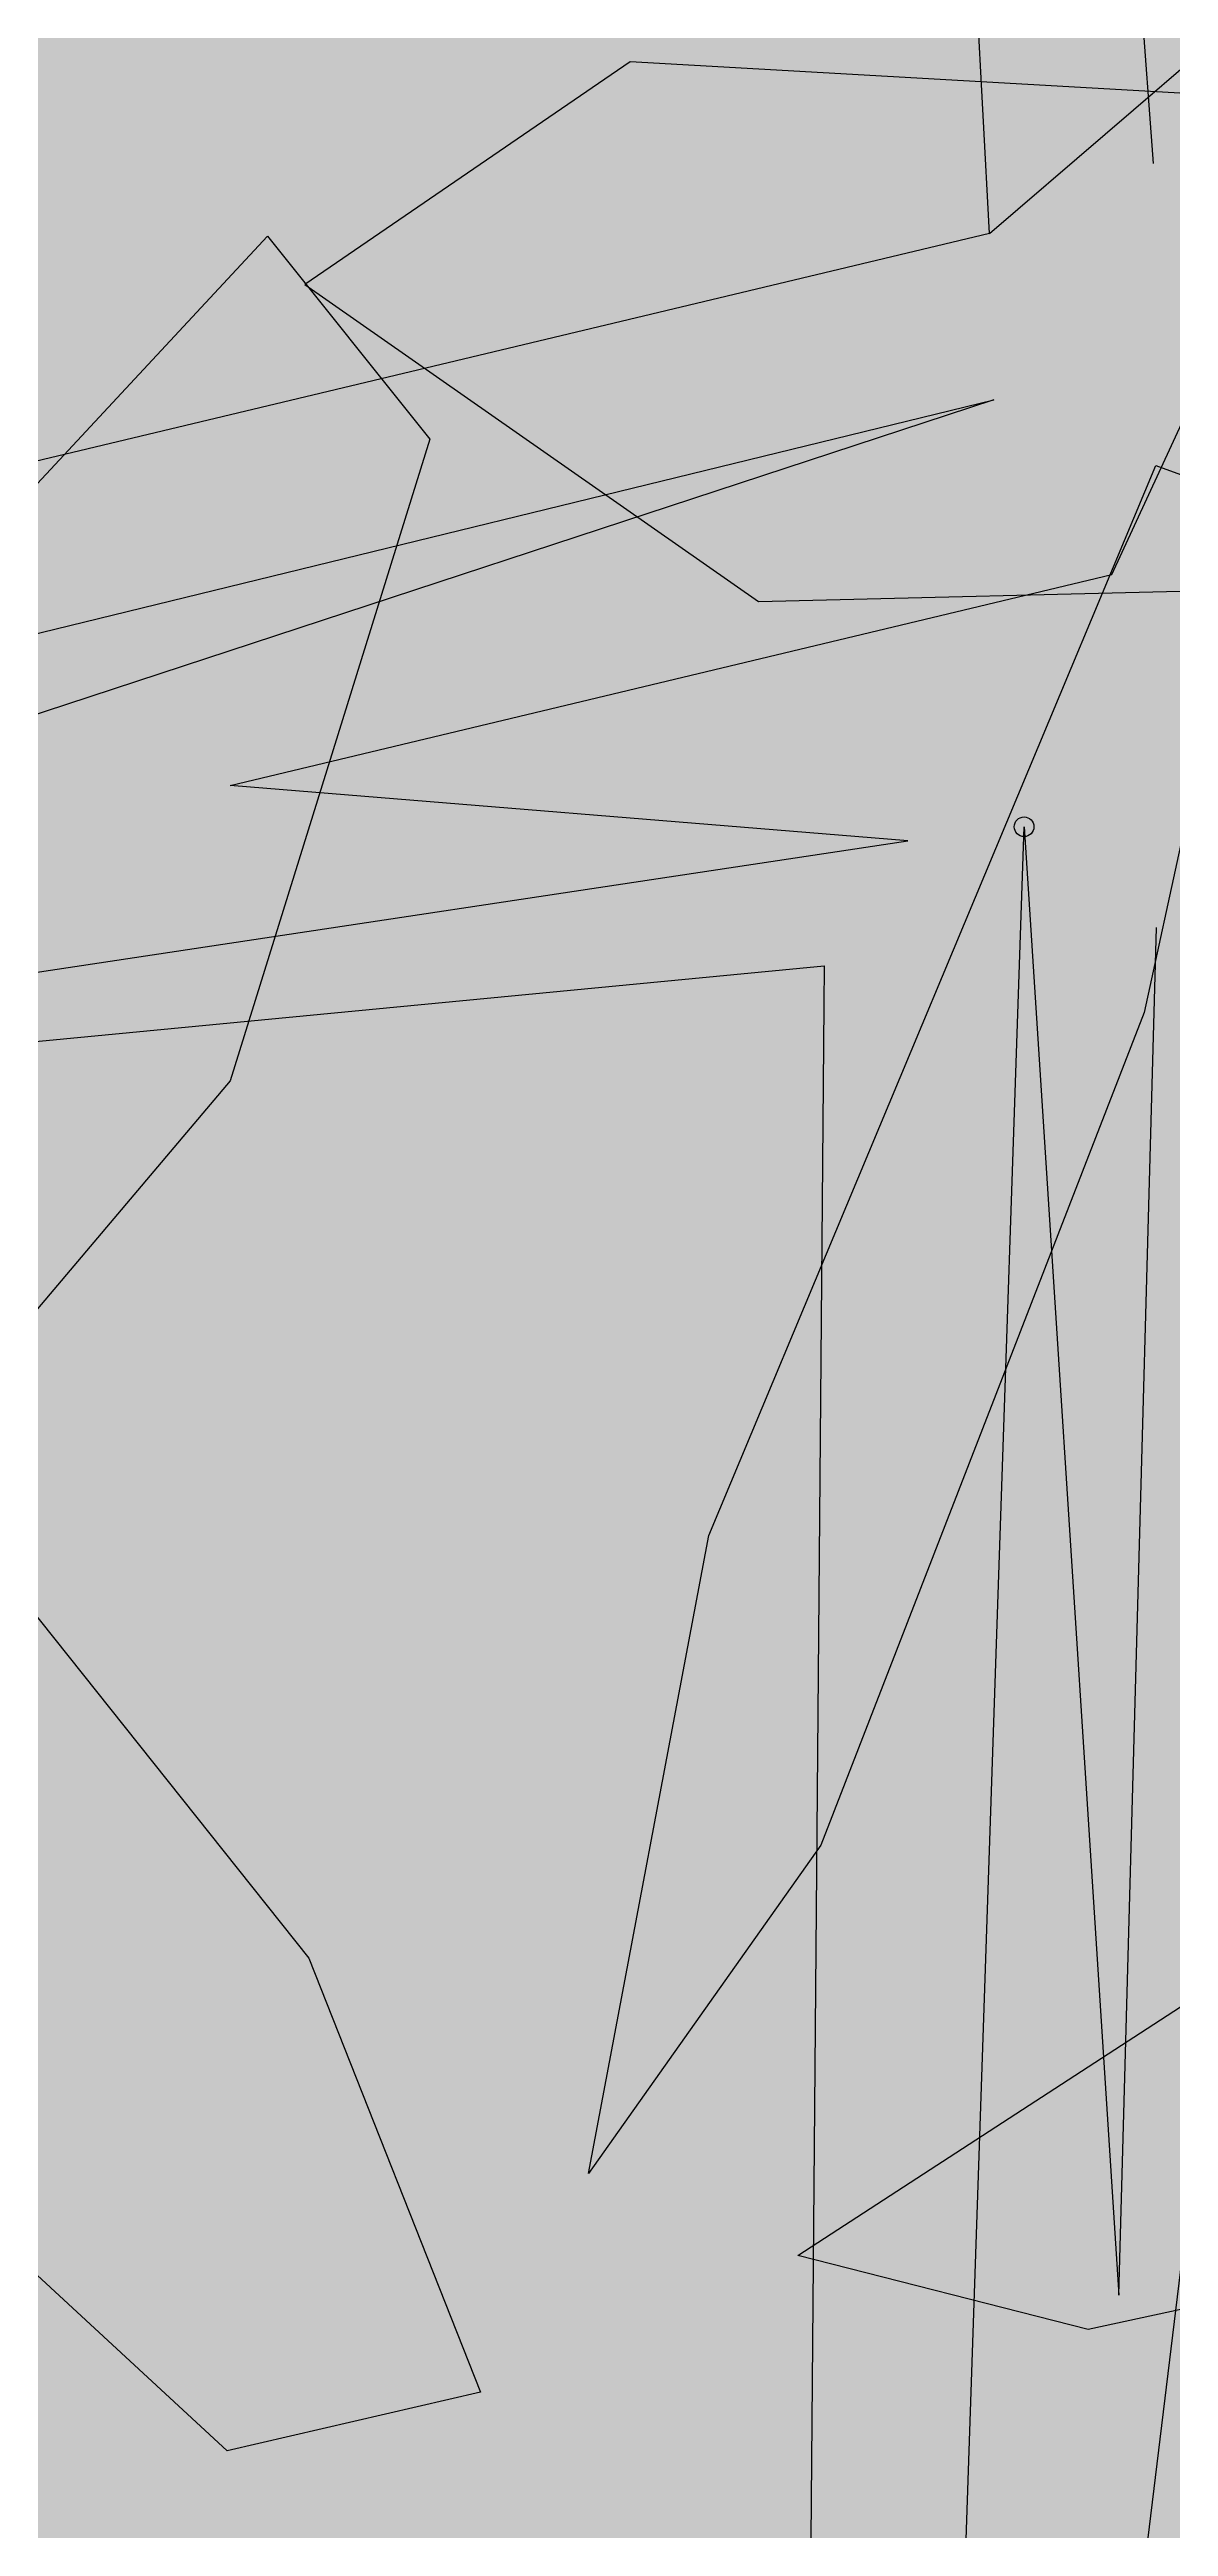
# Model space of a CAD drawing. Header units: metres. Extents: x 349703 to 349913, y 9282546 to 9282694.
# Drawn here: x 349773.3508 to 349773.4625, y 9282624.4011 to 9282624.6483 of the extents above; entities that cross this region are included whole.
import ezdxf

# ---------------------------------------------------------------- set-up
doc = ezdxf.new("R2010")
doc.units = ezdxf.units.M
doc.header["$LTSCALE"] = 0.25
for name, color, linetype, lineweight in [('AREA-VERDE', 3, 'CONTINUOUS', 9), ('ARQ-FONDO', 253, 'CONTINUOUS', 9), ('LLORAD-TRAMO', 1, 'CONTINUOUS', 70)]:
    doc.layers.add(name, color=color, linetype=linetype, lineweight=lineweight)
doc.styles.get("Standard").update_dxf_attribs({"font": 'arial.ttf'})

# ---------------------------------------------------------------- blocks, each defined once
blk = doc.blocks.new('67')
at = {"layer": 'AREA-VERDE', "lineweight": 0, "true_color": 0xc4e4b2, "transparency": 33554687}
h = blk.add_hatch(color=3, dxfattribs=at)
h.dxf.hatch_style = 1
h.paths.add_polyline_path([(349446.78444, 9282622.96004), (349448.41051, 9282622.96004), (349448.41051, 9282626.8063), (349446.78444, 9282626.8063)])
blk = doc.blocks.new('ARR2')
at = {"layer": 'ARQ-FONDO', "lineweight": 5}
for p, q in [((2740.93517, 1214.36421), (2740.90831, 1214.86994)), ((2740.95882, 1214.37431), (2740.92251, 1214.86579)), ((2740.93517, 1214.36421), (2741.3605, 1214.72992)), ((2740.88334, 1214.38896), (2740.83642, 1214.35686)), ((2740.9816, 1214.38339), (2740.88334, 1214.38896)), ((2740.93517, 1214.36421), (2740.29447, 1214.21106)), ((2740.7852, 1214.31454), (2740.83107, 1214.36384)), ((2740.83107, 1214.36384), (2740.85444, 1214.33453)), ((2740.83642, 1214.35686), (2740.90185, 1214.31112)), ((2740.95281, 1214.315), (2740.97152, 1214.35547)), ((2740.33455, 1214.19325), (2740.93581, 1214.34023)), ((2740.93581, 1214.34023), (2740.5887, 1214.22613)), ((2740.85444, 1214.33453), (2740.82567, 1214.24195)), ((2740.89471, 1214.17639), (2740.95916, 1214.33074)), ((2740.95916, 1214.33074), (2740.9735, 1214.3255)), ((2740.9735, 1214.3255), (2740.9575, 1214.25184)), ((2740.82564, 1214.28456), (2740.95281, 1214.315)), ((2740.90185, 1214.31112), (2741.03057, 1214.31424)), ((2740.92342, 1214.27661), (2740.82564, 1214.28456)), ((2740.92164, 1213.73207), (2740.94018, 1214.27862)), ((2740.94018, 1214.27862), (2740.95384, 1214.06677)), ((2740.5887, 1214.22613), (2740.92342, 1214.27661)), ((2740.95384, 1214.06677), (2740.95926, 1214.26408)), ((2740.63544, 1214.23213), (2740.91136, 1214.25856)), ((2740.91136, 1214.25856), (2740.90469, 1213.47195)), ((2740.9575, 1214.25184), (2740.91088, 1214.13172)), ((2740.98495, 1214.25353), (2740.92164, 1213.73207)), ((2740.82567, 1214.24195), (2740.76184, 1214.16646)), ((2740.7773, 1214.19039), (2740.83699, 1214.11542)), ((2740.87733, 1214.08435), (2740.89471, 1214.17639)), ((2740.91088, 1214.13172), (2740.87733, 1214.08435)), ((2740.83699, 1214.11542), (2740.86176, 1214.0528)), ((2740.82525, 1214.04431), (2740.75405, 1214.11012)), ((2740.90756, 1214.07252), (2740.96275, 1214.10839)), ((2741.03453, 1214.08029), (2740.94942, 1214.06183)), ((2740.94942, 1214.06183), (2740.90756, 1214.07252)), ((2740.86176, 1214.0528), (2740.82525, 1214.04431))]:
    blk.add_line(p, q, dxfattribs=at)
at = {"layer": 'ARQ-FONDO', "lineweight": 9}
blk.add_circle((2740.94018, 1214.27862), 0.00142, dxfattribs=at)
for s in ['P. de Arq. Enrique Guerrero Hernández.', 'P. de Arq. Adrian A. Romero Arguelles.', 'P. de Arq. Francisco Espitia Ramos.', 'P. de Arq. Hugo Suárez Ramírez.']:
    blk.add_text(s, height=1.6e-15, rotation=33.9755, dxfattribs=at).set_placement((2740.94018, 1214.27862))

msp = doc.modelspace()

# ---------------------------------------------------------------- linework, layer by layer
at = {"layer": 'LLORAD-TRAMO', "const_width": 0.3}
msp.add_lwpolyline([(349773.27, 9282626.19), (349773.27, 9282625.94), (349773.27, 9282625.69), (349773.27, 9282625.44), (349773.27, 9282625.19), (349773.27, 9282624.94), (349773.27, 9282624.69), (349773.27, 9282624.44), (349773.27, 9282624.19), (349773.27, 9282623.94), (349773.27, 9282623.69), (349773.27, 9282623.44), (349773.27, 9282623.19), (349773.27, 9282622.94)], dxfattribs=at)

# ---------------------------------------------------------------- block references
at = {"layer": 'ARQ-FONDO'}
msp.add_blockref('67', (325.64947, 0), dxfattribs=at)
at = {"layer": 'ARQ-FONDO', "xscale": 0.6917913537138002, "yscale": 0.6917913537138002, "zscale": 0.6917913537138002}
msp.add_blockref('ARR2', (347877.28936, 9281784.5433), dxfattribs=at)

doc.saveas('drawing.dxf')
